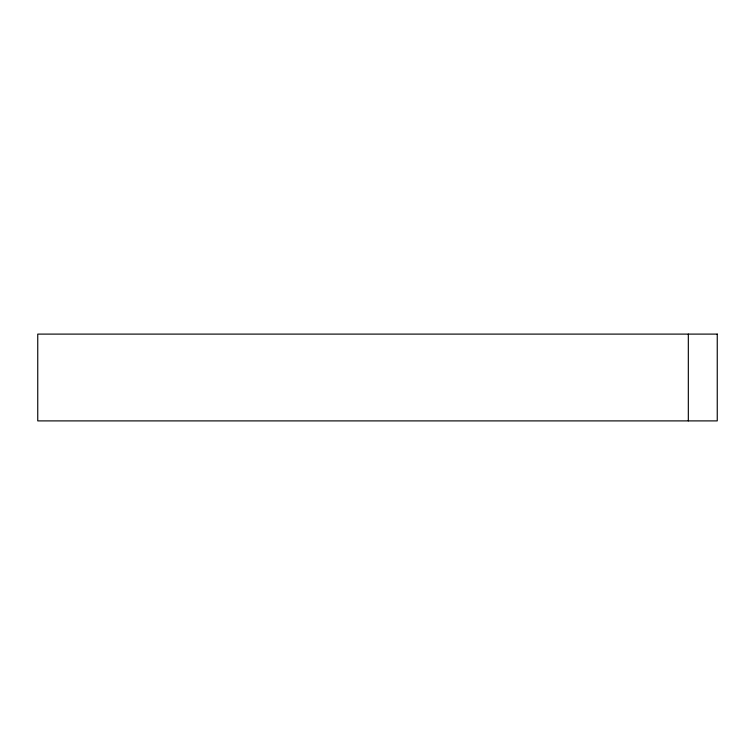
<?xml version="1.0" encoding="UTF-8"?>
<svg xmlns="http://www.w3.org/2000/svg" width="755" height="755" viewBox="0 0 755 755"><rect width="100%" height="100%" fill="white"/><g stroke="black" fill="none" stroke-linecap="round" stroke-linejoin="round"><path stroke-width="1.13" d="M688.324 334.106L688.324 420.894M717.25 334.106L37.75 334.106L37.75 420.894L717.25 420.894L717.25 334.106"/></g></svg>
